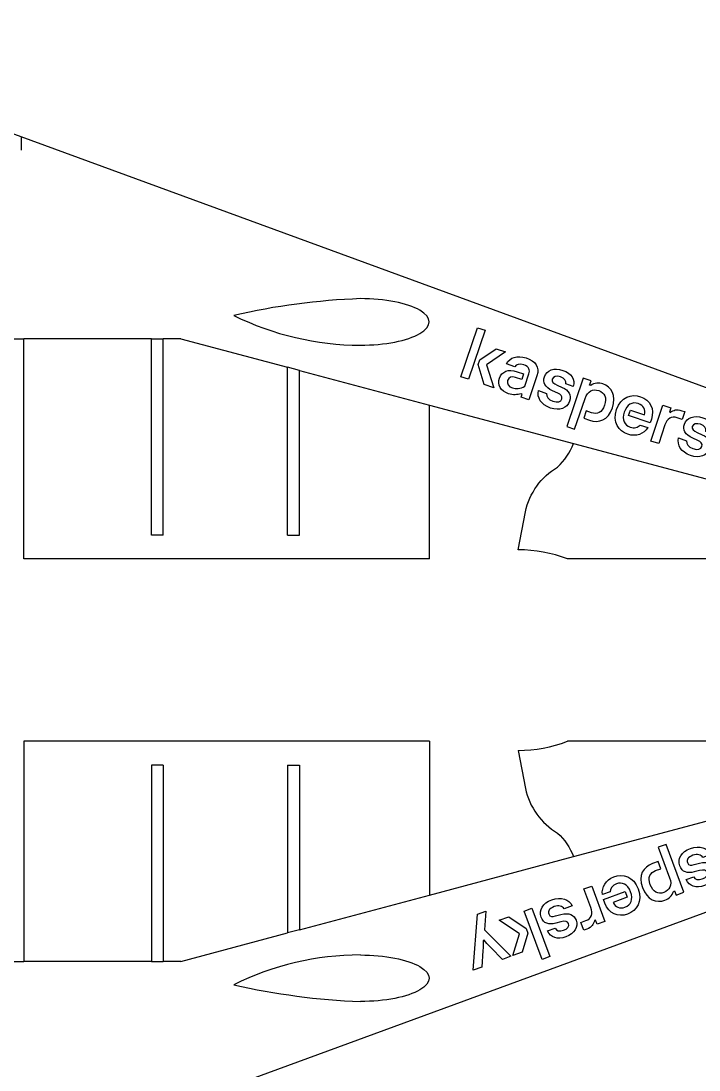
# Model space of a CAD drawing. Header units: centimetres. Extents: x 56783 to 57745, y 15612 to 15912.
# Drawn here: x 57009.85 to 57041.42, y 15766.52 to 15815.35 of the extents above; entities that cross this region are included whole.
import ezdxf

# ---------------------------------------------------------------- set-up
doc = ezdxf.new("R2010")
doc.units = ezdxf.units.CM
doc.header["$MEASUREMENT"] = 0
for name, color, linetype in [('Exterior', 7, 'Continuous'), ('Interior', 4, 'Continuous'), ('Kerf', 1, 'Continuous'), ('Lineas', 3, 'Continuous'), ('Publicidades 4', 5, 'Continuous')]:
    doc.layers.add(name, color=color, linetype=linetype)

msp = doc.modelspace()

# ---------------------------------------------------------------- linework, layer by layer
at = {"layer": 'Exterior'}
for p, q in [((57061.065, 15791.202), (56995.117, 15815.353)), ((57009.978, 15790.307), (57009.978, 15800.558)), ((57028.867, 15790.307), (57028.867, 15797.47)), ((57028.867, 15797.47), (57035.57, 15795.68)), ((57028.867, 15790.307), (57009.978, 15790.307)), ((57048.314, 15790.307), (57035.291, 15790.307)), ((57028.867, 15781.824), (57009.978, 15781.824)), ((57009.978, 15781.824), (57009.978, 15771.572)), ((57028.867, 15781.824), (57028.867, 15774.661)), ((57048.314, 15781.824), (57035.291, 15781.824)), ((57061.065, 15780.928), (56995.117, 15756.778)), ((57028.867, 15774.661), (57035.57, 15776.45)), ((57007.755, 15771.572), (57009.978, 15771.572))]:
    msp.add_line(p, q, dxfattribs=at)
for points in [[(57032.999, 15790.732), (57033.335, 15792.501, -0.21005), (57034.835, 15794.584, 0.12472), (57035.57, 15795.68, 0.12472)], [(57032.999, 15781.398), (57033.335, 15779.629, 0.21005), (57034.835, 15777.546, -0.12472), (57035.57, 15776.45, -0.12472)]]:
    msp.add_lwpolyline(points, format="xyb", dxfattribs=at)
for centre, start, end in [((57033.039, 15784.57), 68.5726, 90.3713), ((57033.039, 15787.56), 269.6287, 291.4274)]:
    msp.add_arc(centre, 6.162, start, end, dxfattribs=at)
at = {"layer": 'Interior'}
for p, q in [((57015.922, 15791.418), (57015.922, 15800.558)), ((57015.922, 15800.558), (57016.478, 15800.558)), ((57016.478, 15791.418), (57016.478, 15800.558)), ((57022.256, 15791.418), (57022.256, 15799.235)), ((57022.811, 15799.086), (57022.256, 15799.235)), ((57022.811, 15791.418), (57022.811, 15799.086)), ((57016.478, 15791.418), (57015.922, 15791.418)), ((57022.256, 15791.418), (57022.811, 15791.418)), ((57016.478, 15780.713), (57015.922, 15780.713)), ((57015.922, 15780.713), (57015.922, 15771.572)), ((57016.478, 15780.713), (57016.478, 15771.572)), ((57022.256, 15780.713), (57022.256, 15772.896)), ((57022.256, 15780.713), (57022.811, 15780.713)), ((57022.811, 15780.713), (57022.811, 15773.044)), ((57022.811, 15773.044), (57022.256, 15772.896)), ((57015.922, 15771.572), (57016.478, 15771.572))]:
    msp.add_line(p, q, dxfattribs=at)
for centre, radius, start, end in [((57026.873, 15770.61), 31.839, 92.1938, 102.9173), ((57025.685, 15813.664), 13.404, 243.7449, 269.8674), ((57025.685, 15758.467), 13.404, 90.1326, 116.2551), ((57026.873, 15801.52), 31.839, 257.0827, 267.8062)]:
    msp.add_arc(centre, radius, start, end, dxfattribs=at)
msp.add_ellipse((57025.654, 15801.343), major_axis=(3.194, 0), ratio=0.33913, start_param=4.712389, end_param=7.853982, dxfattribs=at)
at = {"layer": 'Interior', "extrusion": (0, 0, -1)}
msp.add_ellipse((57025.654, 15770.788), major_axis=(3.194, 0), ratio=0.33913, start_param=4.712389, end_param=7.853982, dxfattribs=at)
at = {"layer": 'Kerf'}
for p, q in [((57009.872, 15809.339), (57009.879, 15809.947)), ((57007.755, 15800.558), (57009.978, 15800.558))]:
    msp.add_line(p, q, dxfattribs=at)
at = {"layer": 'Lineas'}
for p, q in [((57015.922, 15800.558), (57009.978, 15800.558)), ((57017.296, 15800.558), (57016.478, 15800.558)), ((57017.296, 15800.558), (57022.256, 15799.235)), ((57022.811, 15799.086), (57028.867, 15797.47)), ((57035.57, 15795.68), (57041.976, 15793.97)), ((57035.57, 15776.45), (57041.976, 15778.16)), ((57022.811, 15773.044), (57028.867, 15774.661)), ((57017.296, 15771.572), (57022.256, 15772.896)), ((57015.922, 15771.572), (57009.978, 15771.572)), ((57017.296, 15771.572), (57016.478, 15771.572))]:
    msp.add_line(p, q, dxfattribs=at)
at = {"layer": 'Publicidades 4'}
for points, knots in [([(57030.325, 15798.794), (57030.325, 15798.794), (57030.688, 15798.672), (57030.688, 15798.672), (57030.688, 15798.672), (57031.46, 15800.952), (57031.46, 15800.952), (57031.46, 15800.952), (57031.097, 15801.074), (57031.097, 15801.074), (57031.097, 15801.074), (57030.325, 15798.794), (57030.325, 15798.794)], [0, 0, 0, 0, 0.25, 0.25, 0.25, 0.5, 0.5, 0.5, 0.75, 0.75, 0.75, 1, 1, 1, 1]), ([(57032.412, 15799.944), (57032.412, 15799.944), (57031.97, 15800.093), (57031.97, 15800.093), (57031.97, 15800.093), (57031.206, 15799.578), (57031.206, 15799.578), (57031.206, 15799.578), (57031.133, 15799.36), (57031.133, 15799.36), (57031.133, 15799.36), (57031.42, 15798.424), (57031.42, 15798.424), (57031.42, 15798.424), (57031.869, 15798.272), (57031.869, 15798.272), (57031.869, 15798.272), (57031.526, 15799.35), (57031.526, 15799.35), (57031.526, 15799.35), (57032.412, 15799.944), (57032.412, 15799.944)], [0, 0, 0, 0, 0.142857, 0.142857, 0.142857, 0.285714, 0.285714, 0.285714, 0.428571, 0.428571, 0.428571, 0.571429, 0.571429, 0.571429, 0.714286, 0.714286, 0.714286, 0.857143, 0.857143, 0.857143, 1, 1, 1, 1]), ([(57033.364, 15799.668), (57032.967, 15799.802), (57032.599, 15799.696), (57032.457, 15799.389), (57032.457, 15799.389), (57032.848, 15799.257), (57032.848, 15799.257), (57032.915, 15799.365), (57033.051, 15799.415), (57033.255, 15799.346), (57033.518, 15799.258), (57033.557, 15799.09), (57033.5, 15798.921), (57033.5, 15798.921), (57033.307, 15798.351), (57033.307, 15798.351), (57033.101, 15798.232), (57032.902, 15798.211), (57032.729, 15798.269), (57032.549, 15798.33), (57032.454, 15798.459), (57032.507, 15798.614), (57032.557, 15798.763), (57032.685, 15798.823), (57032.872, 15798.76), (57032.872, 15798.76), (57033.162, 15798.662), (57033.162, 15798.662), (57033.162, 15798.662), (57033.251, 15798.924), (57033.251, 15798.924), (57033.251, 15798.924), (57032.95, 15799.026), (57032.95, 15799.026), (57032.536, 15799.166), (57032.234, 15799.038), (57032.127, 15798.72), (57032.026, 15798.423), (57032.175, 15798.122), (57032.544, 15797.997), (57032.751, 15797.927), (57032.963, 15797.948), (57033.131, 15798.002), (57033.131, 15798.002), (57033.183, 15797.985), (57033.183, 15797.985), (57033.183, 15797.985), (57033.135, 15797.843), (57033.135, 15797.843), (57033.135, 15797.843), (57033.498, 15797.72), (57033.498, 15797.72), (57033.498, 15797.72), (57033.874, 15798.833), (57033.874, 15798.833), (57034.014, 15799.244), (57033.796, 15799.522), (57033.364, 15799.668), (57033.364, 15799.668), (57033.364, 15799.668), (57033.364, 15799.668)], [0, 0, 0, 0, 0.05, 0.05, 0.05, 0.1, 0.1, 0.1, 0.15, 0.15, 0.15, 0.2, 0.2, 0.2, 0.25, 0.25, 0.25, 0.3, 0.3, 0.3, 0.35, 0.35, 0.35, 0.4, 0.4, 0.4, 0.45, 0.45, 0.45, 0.5, 0.5, 0.5, 0.55, 0.55, 0.55, 0.6, 0.6, 0.6, 0.65, 0.65, 0.65, 0.7, 0.7, 0.7, 0.75, 0.75, 0.75, 0.8, 0.8, 0.8, 0.85, 0.85, 0.85, 0.9, 0.9, 0.9, 0.95, 0.95, 0.95, 1, 1, 1, 1]), ([(57035.05, 15798.296), (57035.05, 15798.296), (57034.816, 15798.402), (57034.816, 15798.402), (57034.632, 15798.484), (57034.55, 15798.569), (57034.587, 15798.68), (57034.631, 15798.811), (57034.785, 15798.844), (57034.968, 15798.782), (57035.158, 15798.718), (57035.249, 15798.587), (57035.216, 15798.456), (57035.216, 15798.456), (57035.565, 15798.337), (57035.565, 15798.337), (57035.661, 15798.667), (57035.476, 15798.953), (57035.076, 15799.088), (57034.671, 15799.225), (57034.326, 15799.103), (57034.22, 15798.789), (57034.131, 15798.526), (57034.239, 15798.301), (57034.603, 15798.136), (57034.603, 15798.136), (57034.84, 15798.028), (57034.84, 15798.028), (57034.984, 15797.964), (57035.074, 15797.899), (57035.026, 15797.758), (57034.982, 15797.63), (57034.857, 15797.568), (57034.612, 15797.651), (57034.386, 15797.728), (57034.31, 15797.868), (57034.317, 15798.018), (57034.317, 15798.018), (57033.94, 15798.146), (57033.94, 15798.146), (57033.871, 15797.819), (57034.052, 15797.486), (57034.505, 15797.333), (57034.929, 15797.189), (57035.282, 15797.32), (57035.394, 15797.652), (57035.494, 15797.946), (57035.35, 15798.16), (57035.05, 15798.296), (57035.05, 15798.296), (57035.05, 15798.296), (57035.05, 15798.296)], [0, 0, 0, 0, 0.058824, 0.058824, 0.058824, 0.117647, 0.117647, 0.117647, 0.176471, 0.176471, 0.176471, 0.235294, 0.235294, 0.235294, 0.294118, 0.294118, 0.294118, 0.352941, 0.352941, 0.352941, 0.411765, 0.411765, 0.411765, 0.470588, 0.470588, 0.470588, 0.529412, 0.529412, 0.529412, 0.588235, 0.588235, 0.588235, 0.647059, 0.647059, 0.647059, 0.705882, 0.705882, 0.705882, 0.764706, 0.764706, 0.764706, 0.823529, 0.823529, 0.823529, 0.882353, 0.882353, 0.882353, 0.941176, 0.941176, 0.941176, 1, 1, 1, 1]), ([(57037.384, 15797.34), (57037.191, 15796.77), (57036.752, 15796.619), (57036.316, 15796.766), (57036.316, 15796.766), (57036.05, 15796.856), (57036.05, 15796.856), (57036.05, 15796.856), (57036.166, 15797.198), (57036.166, 15797.198), (57036.166, 15797.198), (57036.411, 15797.115), (57036.411, 15797.115), (57036.674, 15797.026), (57036.897, 15797.109), (57037.017, 15797.464), (57037.137, 15797.817), (57037.031, 15798.049), (57036.751, 15798.144), (57036.482, 15798.235), (57036.233, 15798.134), (57036.112, 15797.778), (57036.112, 15797.778), (57035.628, 15796.348), (57035.628, 15796.348), (57035.628, 15796.348), (57035.265, 15796.471), (57035.265, 15796.471), (57035.265, 15796.471), (57036.027, 15798.72), (57036.027, 15798.72), (57036.027, 15798.72), (57036.39, 15798.597), (57036.39, 15798.597), (57036.39, 15798.597), (57036.324, 15798.404), (57036.324, 15798.404), (57036.324, 15798.404), (57036.376, 15798.386), (57036.376, 15798.386), (57036.552, 15798.508), (57036.755, 15798.52), (57036.942, 15798.456), (57037.342, 15798.321), (57037.579, 15797.917), (57037.384, 15797.34), (57037.384, 15797.34), (57037.384, 15797.34), (57037.384, 15797.34)], [0, 0, 0, 0, 0.0625, 0.0625, 0.0625, 0.125, 0.125, 0.125, 0.1875, 0.1875, 0.1875, 0.25, 0.25, 0.25, 0.3125, 0.3125, 0.3125, 0.375, 0.375, 0.375, 0.4375, 0.4375, 0.4375, 0.5, 0.5, 0.5, 0.5625, 0.5625, 0.5625, 0.625, 0.625, 0.625, 0.6875, 0.6875, 0.6875, 0.75, 0.75, 0.75, 0.8125, 0.8125, 0.8125, 0.875, 0.875, 0.875, 0.9375, 0.9375, 0.9375, 1, 1, 1, 1]), ([(57038.679, 15796.542), (57038.578, 15796.43), (57038.408, 15796.377), (57038.215, 15796.443), (57037.949, 15796.533), (57037.811, 15796.772), (57037.937, 15797.145), (57038.058, 15797.501), (57038.308, 15797.636), (57038.591, 15797.54), (57038.843, 15797.455), (57038.937, 15797.254), (57038.873, 15797.021), (57038.873, 15797.021), (57038.22, 15797.242), (57038.22, 15797.242), (57038.22, 15797.242), (57038.131, 15796.979), (57038.131, 15796.979), (57038.131, 15796.979), (57039.14, 15796.638), (57039.14, 15796.638), (57039.14, 15796.638), (57039.199, 15796.811), (57039.199, 15796.811), (57039.361, 15797.291), (57039.149, 15797.709), (57038.696, 15797.862), (57038.275, 15798.005), (57037.773, 15797.855), (57037.575, 15797.268), (57037.376, 15796.681), (57037.683, 15796.257), (57038.104, 15796.114), (57038.49, 15795.984), (57038.845, 15796.128), (57039.039, 15796.42), (57039.039, 15796.42), (57038.679, 15796.542), (57038.679, 15796.542)], [0, 0, 0, 0, 0.076923, 0.076923, 0.076923, 0.153846, 0.153846, 0.153846, 0.230769, 0.230769, 0.230769, 0.307692, 0.307692, 0.307692, 0.384615, 0.384615, 0.384615, 0.461538, 0.461538, 0.461538, 0.538462, 0.538462, 0.538462, 0.615385, 0.615385, 0.615385, 0.692308, 0.692308, 0.692308, 0.769231, 0.769231, 0.769231, 0.846154, 0.846154, 0.846154, 0.923077, 0.923077, 0.923077, 1, 1, 1, 1]), ([(57040.089, 15797.129), (57040.089, 15797.129), (57040.037, 15797.147), (57040.037, 15797.147), (57040.037, 15797.147), (57040.102, 15797.34), (57040.102, 15797.34), (57040.102, 15797.34), (57039.74, 15797.463), (57039.74, 15797.463), (57039.74, 15797.463), (57039.176, 15795.798), (57039.176, 15795.798), (57039.176, 15795.798), (57039.539, 15795.675), (57039.539, 15795.675), (57039.539, 15795.675), (57039.833, 15796.546), (57039.833, 15796.546), (57039.934, 15796.843), (57040.13, 15796.969), (57040.4, 15796.877), (57040.4, 15796.877), (57040.63, 15796.8), (57040.63, 15796.8), (57040.63, 15796.8), (57040.754, 15797.166), (57040.754, 15797.166), (57040.754, 15797.166), (57040.621, 15797.211), (57040.621, 15797.211), (57040.37, 15797.296), (57040.231, 15797.237), (57040.089, 15797.129), (57040.089, 15797.129), (57040.089, 15797.129), (57040.089, 15797.129)], [0, 0, 0, 0, 0.083333, 0.083333, 0.083333, 0.166667, 0.166667, 0.166667, 0.25, 0.25, 0.25, 0.333333, 0.333333, 0.333333, 0.416667, 0.416667, 0.416667, 0.5, 0.5, 0.5, 0.583333, 0.583333, 0.583333, 0.666667, 0.666667, 0.666667, 0.75, 0.75, 0.75, 0.833333, 0.833333, 0.833333, 0.916667, 0.916667, 0.916667, 1, 1, 1, 1]), ([(57041.569, 15796.089), (57041.569, 15796.089), (57041.336, 15796.195), (57041.336, 15796.195), (57041.152, 15796.276), (57041.069, 15796.362), (57041.106, 15796.473), (57041.151, 15796.604), (57041.304, 15796.637), (57041.487, 15796.575), (57041.677, 15796.51), (57041.768, 15796.38), (57041.735, 15796.248), (57041.735, 15796.248), (57042.084, 15796.13), (57042.084, 15796.13), (57042.18, 15796.46), (57041.996, 15796.745), (57041.595, 15796.881), (57041.191, 15797.018), (57040.845, 15796.896), (57040.739, 15796.582), (57040.65, 15796.319), (57040.759, 15796.094), (57041.122, 15795.928), (57041.122, 15795.928), (57041.359, 15795.821), (57041.359, 15795.821), (57041.503, 15795.757), (57041.593, 15795.692), (57041.545, 15795.55), (57041.502, 15795.422), (57041.377, 15795.361), (57041.132, 15795.444), (57040.906, 15795.52), (57040.829, 15795.66), (57040.837, 15795.811), (57040.837, 15795.811), (57040.459, 15795.939), (57040.459, 15795.939), (57040.39, 15795.612), (57040.572, 15795.279), (57041.024, 15795.126), (57041.449, 15794.982), (57041.801, 15795.113), (57041.913, 15795.445), (57042.013, 15795.738), (57041.87, 15795.952), (57041.569, 15796.089), (57041.569, 15796.089), (57041.569, 15796.089), (57041.569, 15796.089)], [0, 0, 0, 0, 0.058824, 0.058824, 0.058824, 0.117647, 0.117647, 0.117647, 0.176471, 0.176471, 0.176471, 0.235294, 0.235294, 0.235294, 0.294118, 0.294118, 0.294118, 0.352941, 0.352941, 0.352941, 0.411765, 0.411765, 0.411765, 0.470588, 0.470588, 0.470588, 0.529412, 0.529412, 0.529412, 0.588235, 0.588235, 0.588235, 0.647059, 0.647059, 0.647059, 0.705882, 0.705882, 0.705882, 0.764706, 0.764706, 0.764706, 0.823529, 0.823529, 0.823529, 0.882353, 0.882353, 0.882353, 0.941176, 0.941176, 0.941176, 1, 1, 1, 1]), ([(57038.784, 15775.009), (57038.575, 15775.574), (57038.82, 15775.968), (57039.251, 15776.128), (57039.251, 15776.128), (57039.515, 15776.225), (57039.515, 15776.225), (57039.515, 15776.225), (57039.64, 15775.886), (57039.64, 15775.886), (57039.64, 15775.886), (57039.397, 15775.797), (57039.397, 15775.797), (57039.137, 15775.7), (57039.016, 15775.496), (57039.146, 15775.144), (57039.275, 15774.795), (57039.504, 15774.681), (57039.781, 15774.784), (57040.048, 15774.882), (57040.178, 15775.117), (57040.047, 15775.469), (57040.047, 15775.469), (57039.523, 15776.885), (57039.523, 15776.885), (57039.523, 15776.885), (57039.882, 15777.018), (57039.882, 15777.018), (57039.882, 15777.018), (57040.706, 15774.792), (57040.706, 15774.792), (57040.706, 15774.792), (57040.347, 15774.659), (57040.347, 15774.659), (57040.347, 15774.659), (57040.276, 15774.85), (57040.276, 15774.85), (57040.276, 15774.85), (57040.225, 15774.831), (57040.225, 15774.831), (57040.165, 15774.626), (57040.014, 15774.489), (57039.83, 15774.421), (57039.433, 15774.274), (57038.995, 15774.438), (57038.784, 15775.009), (57038.784, 15775.009), (57038.784, 15775.009), (57038.784, 15775.009)], [0, 0, 0, 0, 0.0625, 0.0625, 0.0625, 0.125, 0.125, 0.125, 0.1875, 0.1875, 0.1875, 0.25, 0.25, 0.25, 0.3125, 0.3125, 0.3125, 0.375, 0.375, 0.375, 0.4375, 0.4375, 0.4375, 0.5, 0.5, 0.5, 0.5625, 0.5625, 0.5625, 0.625, 0.625, 0.625, 0.6875, 0.6875, 0.6875, 0.75, 0.75, 0.75, 0.8125, 0.8125, 0.8125, 0.875, 0.875, 0.875, 0.9375, 0.9375, 0.9375, 1, 1, 1, 1]), ([(57041.198, 15775.736), (57041.198, 15775.736), (57041.447, 15775.801), (57041.447, 15775.801), (57041.641, 15775.853), (57041.759, 15775.839), (57041.8, 15775.729), (57041.848, 15775.6), (57041.749, 15775.477), (57041.568, 15775.41), (57041.38, 15775.341), (57041.227, 15775.385), (57041.17, 15775.508), (57041.17, 15775.508), (57040.825, 15775.38), (57040.825, 15775.38), (57040.957, 15775.064), (57041.28, 15774.958), (57041.677, 15775.105), (57042.077, 15775.253), (57042.269, 15775.565), (57042.154, 15775.876), (57042.058, 15776.136), (57041.831, 15776.243), (57041.445, 15776.142), (57041.445, 15776.142), (57041.193, 15776.076), (57041.193, 15776.076), (57041.041, 15776.036), (57040.93, 15776.03), (57040.878, 15776.17), (57040.831, 15776.297), (57040.89, 15776.423), (57041.132, 15776.513), (57041.356, 15776.596), (57041.504, 15776.535), (57041.593, 15776.413), (57041.593, 15776.413), (57041.966, 15776.552), (57041.966, 15776.552), (57041.814, 15776.849), (57041.464, 15776.993), (57041.016, 15776.828), (57040.595, 15776.672), (57040.404, 15776.348), (57040.525, 15776.02), (57040.633, 15775.729), (57040.879, 15775.653), (57041.198, 15775.736), (57041.198, 15775.736), (57041.198, 15775.736), (57041.198, 15775.736)], [0, 0, 0, 0, 0.058824, 0.058824, 0.058824, 0.117647, 0.117647, 0.117647, 0.176471, 0.176471, 0.176471, 0.235294, 0.235294, 0.235294, 0.294118, 0.294118, 0.294118, 0.352941, 0.352941, 0.352941, 0.411765, 0.411765, 0.411765, 0.470588, 0.470588, 0.470588, 0.529412, 0.529412, 0.529412, 0.588235, 0.588235, 0.588235, 0.647059, 0.647059, 0.647059, 0.705882, 0.705882, 0.705882, 0.764706, 0.764706, 0.764706, 0.823529, 0.823529, 0.823529, 0.882353, 0.882353, 0.882353, 0.941176, 0.941176, 0.941176, 1, 1, 1, 1]), ([(57037.274, 15774.814), (57037.283, 15774.965), (57037.381, 15775.112), (57037.572, 15775.183), (57037.835, 15775.281), (57038.094, 15775.182), (57038.231, 15774.812), (57038.361, 15774.46), (57038.252, 15774.198), (57037.971, 15774.094), (57037.722, 15774.002), (57037.522, 15774.099), (57037.425, 15774.32), (57037.425, 15774.32), (57038.072, 15774.559), (57038.072, 15774.559), (57038.072, 15774.559), (57037.975, 15774.819), (57037.975, 15774.819), (57037.975, 15774.819), (57036.977, 15774.449), (57036.977, 15774.449), (57036.977, 15774.449), (57037.04, 15774.278), (57037.04, 15774.278), (57037.216, 15773.803), (57037.645, 15773.611), (57038.093, 15773.777), (57038.51, 15773.932), (57038.805, 15774.364), (57038.59, 15774.945), (57038.374, 15775.527), (57037.869, 15775.662), (57037.452, 15775.508), (57037.07, 15775.367), (57036.885, 15775.031), (57036.918, 15774.682), (57036.918, 15774.682), (57037.274, 15774.814), (57037.274, 15774.814)], [0, 0, 0, 0, 0.076923, 0.076923, 0.076923, 0.153846, 0.153846, 0.153846, 0.230769, 0.230769, 0.230769, 0.307692, 0.307692, 0.307692, 0.384615, 0.384615, 0.384615, 0.461538, 0.461538, 0.461538, 0.538462, 0.538462, 0.538462, 0.615385, 0.615385, 0.615385, 0.692308, 0.692308, 0.692308, 0.769231, 0.769231, 0.769231, 0.846154, 0.846154, 0.846154, 0.923077, 0.923077, 0.923077, 1, 1, 1, 1]), ([(57036.549, 15773.47), (57036.549, 15773.47), (57036.6, 15773.489), (57036.6, 15773.489), (57036.6, 15773.489), (57036.671, 15773.298), (57036.671, 15773.298), (57036.671, 15773.298), (57037.03, 15773.431), (57037.03, 15773.431), (57037.03, 15773.431), (57036.42, 15775.079), (57036.42, 15775.079), (57036.42, 15775.079), (57036.061, 15774.946), (57036.061, 15774.946), (57036.061, 15774.946), (57036.38, 15774.084), (57036.38, 15774.084), (57036.489, 15773.79), (57036.416, 15773.569), (57036.149, 15773.47), (57036.149, 15773.47), (57035.921, 15773.386), (57035.921, 15773.386), (57035.921, 15773.386), (57036.055, 15773.023), (57036.055, 15773.023), (57036.055, 15773.023), (57036.187, 15773.072), (57036.187, 15773.072), (57036.435, 15773.164), (57036.506, 15773.297), (57036.549, 15773.47), (57036.549, 15773.47), (57036.549, 15773.47), (57036.549, 15773.47)], [0, 0, 0, 0, 0.083333, 0.083333, 0.083333, 0.166667, 0.166667, 0.166667, 0.25, 0.25, 0.25, 0.333333, 0.333333, 0.333333, 0.416667, 0.416667, 0.416667, 0.5, 0.5, 0.5, 0.583333, 0.583333, 0.583333, 0.666667, 0.666667, 0.666667, 0.75, 0.75, 0.75, 0.833333, 0.833333, 0.833333, 0.916667, 0.916667, 0.916667, 1, 1, 1, 1]), ([(57034.744, 15773.346), (57034.744, 15773.346), (57034.992, 15773.411), (57034.992, 15773.411), (57035.186, 15773.464), (57035.305, 15773.449), (57035.345, 15773.34), (57035.393, 15773.21), (57035.295, 15773.087), (57035.113, 15773.02), (57034.925, 15772.951), (57034.773, 15772.995), (57034.715, 15773.118), (57034.715, 15773.118), (57034.37, 15772.99), (57034.37, 15772.99), (57034.503, 15772.674), (57034.826, 15772.568), (57035.223, 15772.715), (57035.623, 15772.863), (57035.814, 15773.175), (57035.699, 15773.486), (57035.603, 15773.746), (57035.377, 15773.853), (57034.99, 15773.752), (57034.99, 15773.752), (57034.738, 15773.687), (57034.738, 15773.687), (57034.586, 15773.646), (57034.476, 15773.64), (57034.424, 15773.78), (57034.377, 15773.907), (57034.435, 15774.033), (57034.678, 15774.123), (57034.901, 15774.206), (57035.049, 15774.145), (57035.138, 15774.023), (57035.138, 15774.023), (57035.512, 15774.162), (57035.512, 15774.162), (57035.36, 15774.459), (57035.009, 15774.603), (57034.561, 15774.438), (57034.141, 15774.282), (57033.949, 15773.958), (57034.071, 15773.63), (57034.179, 15773.339), (57034.424, 15773.263), (57034.744, 15773.346), (57034.744, 15773.346), (57034.744, 15773.346), (57034.744, 15773.346)], [0, 0, 0, 0, 0.058824, 0.058824, 0.058824, 0.117647, 0.117647, 0.117647, 0.176471, 0.176471, 0.176471, 0.235294, 0.235294, 0.235294, 0.294118, 0.294118, 0.294118, 0.352941, 0.352941, 0.352941, 0.411765, 0.411765, 0.411765, 0.470588, 0.470588, 0.470588, 0.529412, 0.529412, 0.529412, 0.588235, 0.588235, 0.588235, 0.647059, 0.647059, 0.647059, 0.705882, 0.705882, 0.705882, 0.764706, 0.764706, 0.764706, 0.823529, 0.823529, 0.823529, 0.882353, 0.882353, 0.882353, 0.941176, 0.941176, 0.941176, 1, 1, 1, 1]), ([(57033.641, 15774.05), (57033.641, 15774.05), (57033.282, 15773.917), (57033.282, 15773.917), (57033.282, 15773.917), (57034.118, 15771.66), (57034.118, 15771.66), (57034.118, 15771.66), (57034.477, 15771.793), (57034.477, 15771.793), (57034.477, 15771.793), (57033.641, 15774.05), (57033.641, 15774.05)], [0, 0, 0, 0, 0.25, 0.25, 0.25, 0.5, 0.5, 0.5, 0.75, 0.75, 0.75, 1, 1, 1, 1]), ([(57031.303, 15771.31), (57031.303, 15771.31), (57031.355, 15772.072), (57031.355, 15772.072), (57031.369, 15772.256), (57031.38, 15772.435), (57031.363, 15772.546), (57031.363, 15772.546), (57031.414, 15772.565), (57031.414, 15772.565), (57031.472, 15772.47), (57031.6, 15772.346), (57031.73, 15772.215), (57031.73, 15772.215), (57032.267, 15771.667), (57032.267, 15771.667), (57032.267, 15771.667), (57032.664, 15771.814), (57032.664, 15771.814), (57032.664, 15771.814), (57031.425, 15773.039), (57031.425, 15773.039), (57031.425, 15773.039), (57031.491, 15773.911), (57031.491, 15773.911), (57031.491, 15773.911), (57031.108, 15773.77), (57031.108, 15773.77), (57031.108, 15773.77), (57030.906, 15771.163), (57030.906, 15771.163), (57030.906, 15771.163), (57031.303, 15771.31), (57031.303, 15771.31)], [0, 0, 0, 0, 0.090909, 0.090909, 0.090909, 0.181818, 0.181818, 0.181818, 0.272727, 0.272727, 0.272727, 0.363636, 0.363636, 0.363636, 0.454545, 0.454545, 0.454545, 0.545455, 0.545455, 0.545455, 0.636364, 0.636364, 0.636364, 0.727273, 0.727273, 0.727273, 0.818182, 0.818182, 0.818182, 0.909091, 0.909091, 0.909091, 1, 1, 1, 1]), ([(57032.743, 15771.843), (57032.743, 15771.843), (57033.181, 15772.006), (57033.181, 15772.006), (57033.181, 15772.006), (57033.45, 15772.887), (57033.45, 15772.887), (57033.45, 15772.887), (57033.37, 15773.102), (57033.37, 15773.102), (57033.37, 15773.102), (57032.557, 15773.649), (57032.557, 15773.649), (57032.557, 15773.649), (57032.113, 15773.484), (57032.113, 15773.484), (57032.113, 15773.484), (57033.058, 15772.862), (57033.058, 15772.862), (57033.058, 15772.862), (57032.743, 15771.843), (57032.743, 15771.843)], [0, 0, 0, 0, 0.142857, 0.142857, 0.142857, 0.285714, 0.285714, 0.285714, 0.428571, 0.428571, 0.428571, 0.571429, 0.571429, 0.571429, 0.714286, 0.714286, 0.714286, 0.857143, 0.857143, 0.857143, 1, 1, 1, 1])]:
    msp.add_open_spline(points, degree=3, knots=knots, dxfattribs=at)

doc.saveas('drawing.dxf')
